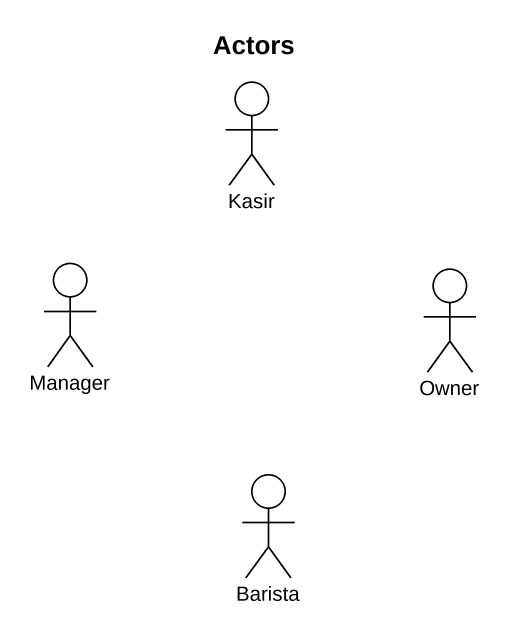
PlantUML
@startuml
title Actors
actor Kasir
actor Manager
actor Owner
actor Barista
@enduml
